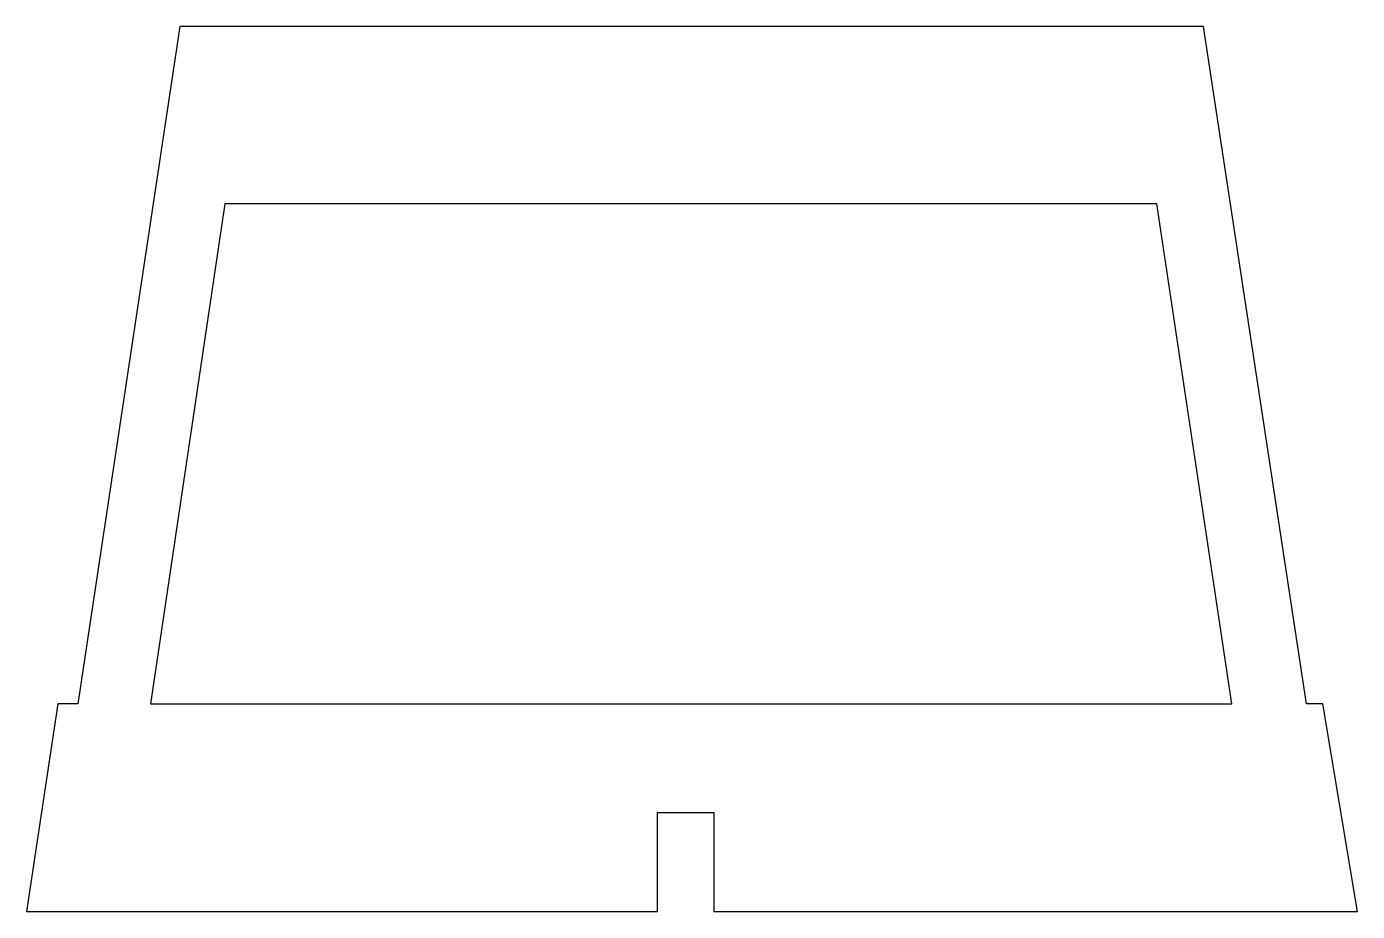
# Model space of a CAD drawing. Header units: millimetres. Extents: x -155 to 35, y -38 to 88.
import ezdxf

# ---------------------------------------------------------------- set-up
doc = ezdxf.new("R2010")
doc.units = ezdxf.units.MM

msp = doc.modelspace()

# ---------------------------------------------------------------- linework, layer by layer
at = {"color": 7, "linetype": 'Continuous'}
for p, q in [((-132.84, 87.85), (-147.36, -8.52)), ((12.76, 87.85), (-132.84, 87.85)), ((27.41, -8.52), (12.76, 87.85)), ((-126.44, 62.62), (-137.02, -8.52)), ((6.12, 62.62), (-126.44, 62.62)), ((16.83, -8.52), (6.12, 62.62)), ((-150.19, -8.52), (-154.64, -38.06)), ((-147.36, -8.52), (-150.19, -8.52)), ((-137.02, -8.52), (16.83, -8.52)), ((29.75, -8.52), (27.41, -8.52)), ((34.67, -38.06), (29.75, -8.52)), ((-64.9, -38.06), (-64.9, -24)), ((-64.9, -24), (-56.9, -24)), ((-56.9, -24), (-56.9, -38.06)), ((-154.64, -38.06), (-64.9, -38.06)), ((-56.9, -38.06), (34.67, -38.06))]:
    msp.add_line(p, q, dxfattribs=at)

doc.saveas('drawing.dxf')
